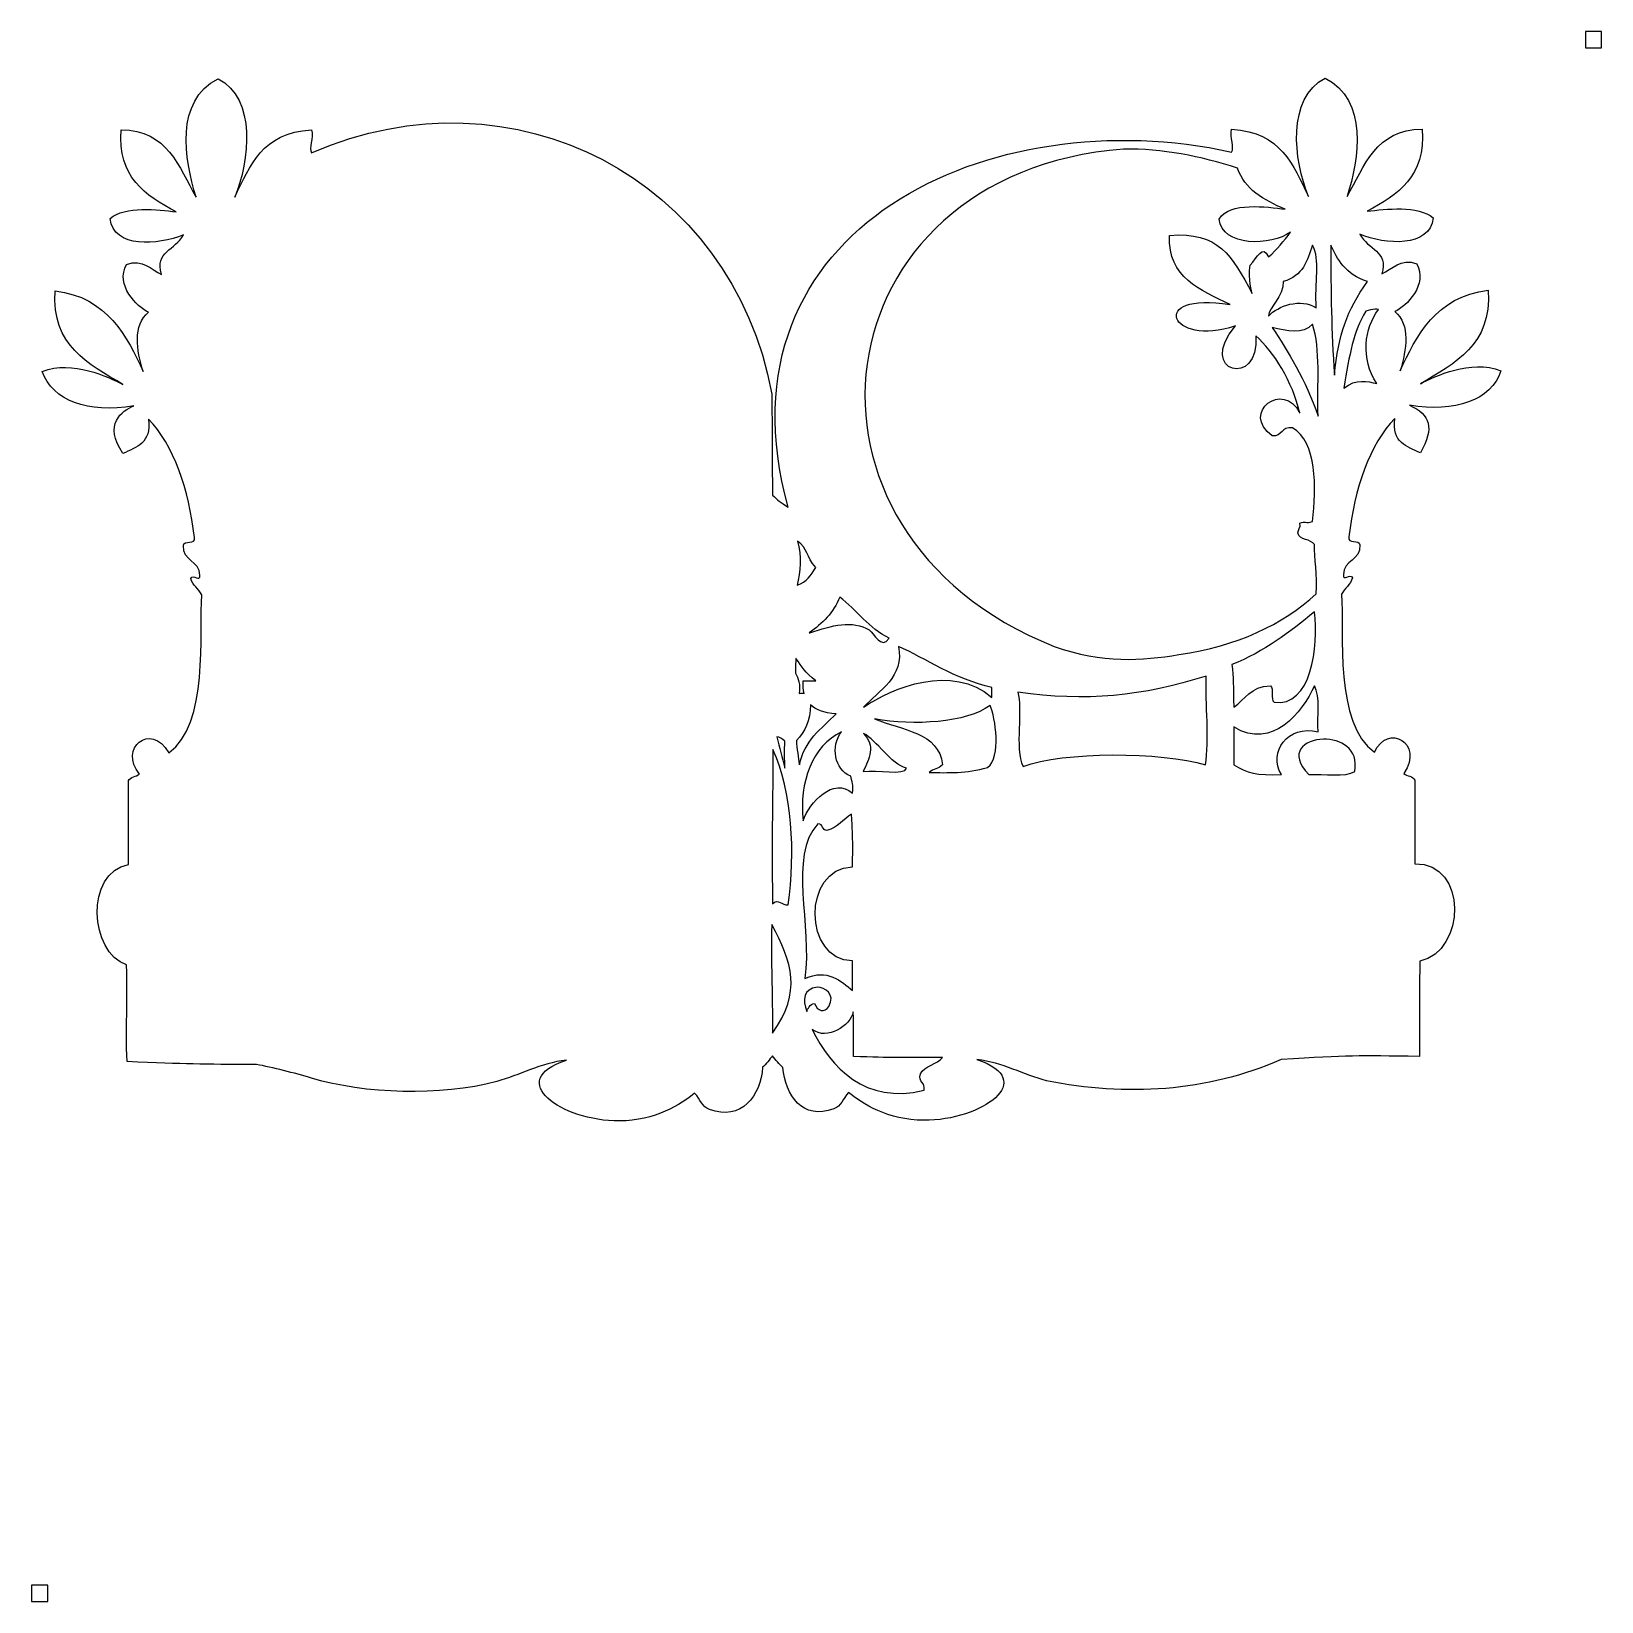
# Model space of a CAD drawing. Header units: centimetres. Extents: x -14.3 to 14.3, y -14.3 to 14.3.
import ezdxf

# ---------------------------------------------------------------- set-up
doc = ezdxf.new("R2010")
doc.units = ezdxf.units.CM
doc.header["$MEASUREMENT"] = 0
doc.layers.add('Layer 1', color=7, linetype='Continuous')

msp = doc.modelspace()

# ---------------------------------------------------------------- linework, layer by layer
at = {"layer": 'Layer 1'}
for points in [[(13.99164, 13.98748), (14.2869, 13.98748), (14.2869, 14.28752), (13.99164, 14.28752), (13.99164, 13.98748)], [(-14.2875, -14.2875), (-13.98984, -14.2875), (-13.98984, -13.98984), (-14.2875, -13.98984), (-14.2875, -14.2875)]]:
    msp.add_lwpolyline(points, close=True, dxfattribs=at)
for points, knots in [([(9.25463, 13.43835), (8.55741, 13.07606), (8.67866, 11.94379), (8.95449, 11.28365), (8.95449, 11.28365), (8.66172, 11.86428), (8.46948, 12.44445), (7.55385, 12.51066), (7.55385, 12.51066), (7.5174, 12.35715), (7.61148, 12.16463), (7.55385, 12.09146), (7.55385, 12.09146), (3.21916, 13.05252), (-1.91624, 10.75326), (-0.51676, 5.62984), (-0.51676, 5.62984), (-0.66106, 5.71502), (-0.70722, 5.75729), (-0.80036, 5.8506), (-0.80036, 5.8506), (-0.81049, 6.63376), (-0.80849, 6.71397), (-0.81111, 7.68615), (-0.81111, 7.68615), (-1.54477, 11.60948), (-5.50364, 13.67746), (-9.18766, 12.08071), (-9.18766, 12.08071), (-9.24528, 12.15389), (-9.15121, 12.34558), (-9.18766, 12.49908), (-9.18766, 12.49908), (-10.10328, 12.43288), (-10.29553, 11.85353), (-10.58829, 11.2729), (-10.58829, 11.2729), (-10.31247, 11.93305), (-10.19121, 13.06449), (-10.88843, 13.42678), (-10.88843, 13.42678), (-11.67926, 13.02293), (-11.50778, 11.96386), (-11.28861, 11.2729), (-11.28861, 11.2729), (-11.61006, 11.8193), (-11.80679, 12.49591), (-12.65535, 12.49908), (-12.65535, 12.49908), (-12.72342, 11.64023), (-12.21332, 11.30019), (-11.6549, 11.00336), (-11.6549, 11.00336), (-11.98715, 11.04449), (-12.58032, 11.11278), (-12.85544, 10.88347), (-12.85544, 10.88347), (-12.79325, 10.33115), (-11.98649, 10.39552), (-11.52178, 10.58499), (-11.52178, 10.58499), (-11.66798, 10.3058), (-12.04532, 10.27876), (-11.92196, 9.86648), (-11.92196, 9.86648), (-12.10328, 9.94549), (-12.26397, 10.1606), (-12.55531, 10.0459), (-12.55531, 10.0459), (-12.76557, 9.67415), (-12.36826, 9.26963), (-12.15512, 9.17856), (-12.15512, 9.17856), (-12.44509, 8.93833), (-12.37172, 8.48525), (-12.25517, 8.10121), (-12.25517, 8.10121), (-12.54397, 8.72826), (-12.90059, 9.44986), (-13.8559, 9.56717), (-13.8559, 9.56717), (-13.9229, 8.56969), (-13.25077, 8.23583), (-12.62228, 7.86226), (-12.62228, 7.86226), (-12.88837, 8.00101), (-13.53727, 8.31191), (-14.08989, 8.10121), (-14.08989, 8.10121), (-13.9067, 7.56262), (-13.25777, 7.33316), (-12.42219, 7.47365), (-12.42219, 7.47365), (-12.64345, 7.38732), (-12.9791, 7.13949), (-12.62228, 6.60549), (-12.62228, 6.60549), (-12.3789, 6.72261), (-12.09993, 6.78826), (-12.15512, 7.23387), (-12.15512, 7.23387), (-11.69955, 6.76508), (-11.42273, 5.95785), (-11.32169, 5.08), (-11.32169, 5.08), (-11.28504, 4.93742), (-11.52034, 5.03876), (-11.52178, 4.93035), (-11.52178, 4.93035), (-11.53772, 4.64679), (-11.22684, 4.65664), (-11.22164, 4.39208), (-11.22164, 4.39208), (-11.21454, 4.2536), (-11.34084, 4.42097), (-11.38866, 4.33173), (-11.38866, 4.33173), (-11.35434, 4.20296), (-11.24016, 4.14651), (-11.18857, 4.03324), (-11.18857, 4.03324), (-11.23602, 3.36565), (-11.0522, 1.65586), (-11.78884, 1.16086), (-11.78884, 1.16086), (-12.11801, 1.72691), (-12.70787, 1.24408), (-12.32214, 0.77225), (-12.32214, 0.77225), (-12.37893, 0.72349), (-12.48945, 0.72267), (-12.52223, 0.65236), (-12.52223, 0.65236), (-12.52223, 0.14378), (-12.52223, -0.36454), (-12.52223, -0.87313), (-12.52223, -0.87313), (-13.31206, -1.02232), (-13.23052, -2.48476), (-12.55531, -2.69875), (-12.55531, -2.69875), (-12.53549, -3.47332), (-12.5736, -3.78792), (-12.54704, -4.45988), (-12.54704, -4.45988), (-11.44681, -4.50871), (-11.21544, -4.51089), (-10.19307, -4.5128), (-10.19307, -4.5128), (-9.90474, -4.56384), (-9.49813, -4.66997), (-9.18766, -4.7625), (-9.18766, -4.7625), (-8.22401, -5.04964), (-6.84745, -5.09906), (-5.81918, -4.82203), (-5.81918, -4.82203), (-5.40542, -4.71056), (-5.02301, -4.48829), (-4.55166, -4.43342), (-4.55166, -4.43342), (-5.68125, -4.80553), (-4.64743, -5.54554), (-3.5851, -5.54054), (-3.5851, -5.54054), (-2.94271, -5.53752), (-2.46072, -5.23823), (-2.21754, -5.03204), (-2.21754, -5.03204), (-2.11036, -5.15626), (-2.0811, -5.28163), (-1.95048, -5.33135), (-1.95048, -5.33135), (-1.36811, -5.5531), (-1.01379, -5.07594), (-0.98144, -4.56241), (-0.98144, -4.56241), (-0.92247, -4.51309), (-0.84902, -4.41757), (-0.80036, -4.35405), (-0.80036, -4.35405), (-0.74886, -4.42245), (-0.67585, -4.51409), (-0.61268, -4.56654), (-0.61268, -4.56654), (-0.57082, -5.07065), (-0.25566, -5.53802), (0.3175, -5.31978), (0.3175, -5.31978), (0.44813, -5.27006), (0.47655, -5.14468), (0.58374, -5.02047), (0.58374, -5.02047), (0.82691, -5.22665), (1.30891, -5.52594), (1.9513, -5.52896), (1.9513, -5.52896), (3.01363, -5.53396), (4.04827, -4.79478), (2.91868, -4.42268), (2.91868, -4.42268), (3.39004, -4.47754), (3.77162, -4.69981), (4.18538, -4.81128), (4.18538, -4.81128), (5.63896, -5.09575), (7.0915, -5.02088), (8.45426, -4.42268), (8.45426, -4.42268), (9.71461, -4.34144), (9.81313, -4.35278), (10.97359, -4.36645), (10.97359, -4.36645), (10.97359, -3.34737), (10.97358, -3.2072), (10.97773, -2.63095), (10.97773, -2.63095), (11.82122, -2.45435), (11.84981, -0.83675), (10.88843, -0.86238), (10.88843, -0.86238), (10.88843, -0.35379), (10.88843, 0.15536), (10.88843, 0.66394), (10.88843, 0.66394), (10.85565, 0.73424), (10.74513, 0.73424), (10.68834, 0.783), (10.68834, 0.783), (11.0606, 1.34127), (10.39313, 1.70181), (10.15504, 1.17243), (10.15504, 1.17243), (9.4184, 1.66744), (9.60222, 3.3764), (9.55477, 4.04399), (9.55477, 4.04399), (9.60636, 4.15726), (9.72054, 4.21454), (9.75486, 4.3433), (9.75486, 4.3433), (9.70703, 4.43254), (9.58073, 4.26435), (9.58784, 4.40283), (9.58784, 4.40283), (9.59304, 4.66739), (9.90392, 4.65837), (9.88798, 4.94192), (9.88798, 4.94192), (9.88654, 5.05034), (9.65123, 4.94899), (9.68788, 5.09158), (9.68788, 5.09158), (9.78893, 5.96942), (10.06657, 6.77665), (10.52215, 7.24545), (10.52215, 7.24545), (10.46696, 6.79984), (10.7451, 6.73419), (10.98848, 6.61706), (10.98848, 6.61706), (11.24507, 7.07445), (11.177, 7.31352), (10.78839, 7.4844), (10.78839, 7.4844), (11.62397, 7.34391), (12.2729, 7.5742), (12.45609, 8.11279), (12.45609, 8.11279), (11.90347, 8.32349), (11.25457, 8.01259), (10.98848, 7.87383), (10.98848, 7.87383), (11.61697, 8.2474), (12.28992, 8.58126), (12.22292, 9.57874), (12.22292, 9.57874), (11.26762, 9.46144), (10.91099, 8.73984), (10.62219, 8.11279), (10.62219, 8.11279), (10.73875, 8.49683), (10.81212, 8.94991), (10.52215, 9.19014), (10.52215, 9.19014), (10.73528, 9.2812), (11.13259, 9.68573), (10.92233, 10.05747), (10.92233, 10.05747), (10.631, 10.17217), (10.46947, 9.95706), (10.28816, 9.87805), (10.28816, 9.87805), (10.41151, 10.29034), (10.03418, 10.31655), (9.88798, 10.59574), (9.88798, 10.59574), (10.35269, 10.40627), (11.16027, 10.34272), (11.22247, 10.89505), (11.22247, 10.89505), (10.94734, 11.12436), (10.35417, 11.05607), (10.02192, 11.01493), (10.02192, 11.01493), (10.58035, 11.31177), (11.09044, 11.65181), (11.02238, 12.51066), (11.02238, 12.51066), (10.17382, 12.50749), (9.97626, 11.83005), (9.65481, 11.28365), (9.65481, 11.28365), (9.87398, 11.97461), (10.04546, 13.03451), (9.25463, 13.43835)], [0, 0, 0, 0, 0.0125, 0.0125, 0.0125, 0.0125, 0.025, 0.025, 0.025, 0.025, 0.0375, 0.0375, 0.0375, 0.0375, 0.05, 0.05, 0.05, 0.05, 0.0625, 0.0625, 0.0625, 0.0625, 0.075, 0.075, 0.075, 0.075, 0.0875, 0.0875, 0.0875, 0.0875, 0.1, 0.1, 0.1, 0.1, 0.1125, 0.1125, 0.1125, 0.1125, 0.125, 0.125, 0.125, 0.125, 0.1375, 0.1375, 0.1375, 0.1375, 0.15, 0.15, 0.15, 0.15, 0.1625, 0.1625, 0.1625, 0.1625, 0.175, 0.175, 0.175, 0.175, 0.1875, 0.1875, 0.1875, 0.1875, 0.2, 0.2, 0.2, 0.2, 0.2125, 0.2125, 0.2125, 0.2125, 0.225, 0.225, 0.225, 0.225, 0.2375, 0.2375, 0.2375, 0.2375, 0.25, 0.25, 0.25, 0.25, 0.2625, 0.2625, 0.2625, 0.2625, 0.275, 0.275, 0.275, 0.275, 0.2875, 0.2875, 0.2875, 0.2875, 0.3, 0.3, 0.3, 0.3, 0.3125, 0.3125, 0.3125, 0.3125, 0.325, 0.325, 0.325, 0.325, 0.3375, 0.3375, 0.3375, 0.3375, 0.35, 0.35, 0.35, 0.35, 0.3625, 0.3625, 0.3625, 0.3625, 0.375, 0.375, 0.375, 0.375, 0.3875, 0.3875, 0.3875, 0.3875, 0.4, 0.4, 0.4, 0.4, 0.4125, 0.4125, 0.4125, 0.4125, 0.425, 0.425, 0.425, 0.425, 0.4375, 0.4375, 0.4375, 0.4375, 0.45, 0.45, 0.45, 0.45, 0.4625, 0.4625, 0.4625, 0.4625, 0.475, 0.475, 0.475, 0.475, 0.4875, 0.4875, 0.4875, 0.4875, 0.5, 0.5, 0.5, 0.5, 0.5125, 0.5125, 0.5125, 0.5125, 0.525, 0.525, 0.525, 0.525, 0.5375, 0.5375, 0.5375, 0.5375, 0.55, 0.55, 0.55, 0.55, 0.5625, 0.5625, 0.5625, 0.5625, 0.575, 0.575, 0.575, 0.575, 0.5875, 0.5875, 0.5875, 0.5875, 0.6, 0.6, 0.6, 0.6, 0.6125, 0.6125, 0.6125, 0.6125, 0.625, 0.625, 0.625, 0.625, 0.6375, 0.6375, 0.6375, 0.6375, 0.65, 0.65, 0.65, 0.65, 0.6625, 0.6625, 0.6625, 0.6625, 0.675, 0.675, 0.675, 0.675, 0.6875, 0.6875, 0.6875, 0.6875, 0.7, 0.7, 0.7, 0.7, 0.7125, 0.7125, 0.7125, 0.7125, 0.725, 0.725, 0.725, 0.725, 0.7375, 0.7375, 0.7375, 0.7375, 0.75, 0.75, 0.75, 0.75, 0.7625, 0.7625, 0.7625, 0.7625, 0.775, 0.775, 0.775, 0.775, 0.7875, 0.7875, 0.7875, 0.7875, 0.8, 0.8, 0.8, 0.8, 0.8125, 0.8125, 0.8125, 0.8125, 0.825, 0.825, 0.825, 0.825, 0.8375, 0.8375, 0.8375, 0.8375, 0.85, 0.85, 0.85, 0.85, 0.8625, 0.8625, 0.8625, 0.8625, 0.875, 0.875, 0.875, 0.875, 0.8875, 0.8875, 0.8875, 0.8875, 0.9, 0.9, 0.9, 0.9, 0.9125, 0.9125, 0.9125, 0.9125, 0.925, 0.925, 0.925, 0.925, 0.9375, 0.9375, 0.9375, 0.9375, 0.95, 0.95, 0.95, 0.95, 0.9625, 0.9625, 0.9625, 0.9625, 0.975, 0.975, 0.975, 0.975, 1, 1, 1, 1]), ([(5.58932, 12.14603), (6.29538, 12.15408), (6.9891, 12.01608), (7.65969, 11.80124), (7.65969, 11.80124), (7.79101, 11.41047), (8.14071, 11.215), (8.52702, 11.05297), (8.52702, 11.05297), (8.19934, 11.09171), (7.51313, 11.19165), (7.32648, 10.87355), (7.32648, 10.87355), (7.37206, 10.36499), (8.27998, 10.37761), (8.62707, 10.6346), (8.62707, 10.6346), (8.50992, 10.47044), (8.37889, 10.31852), (8.22689, 10.18563), (8.22689, 10.18563), (8.11297, 10.4194), (8.02317, 10.16629), (7.89368, 10.03598), (7.89368, 10.03598), (7.84826, 9.77374), (7.92548, 9.53589), (7.92592, 9.51756), (7.92592, 9.51756), (7.56414, 10.2088), (7.3131, 10.64966), (6.42607, 10.57424), (6.42607, 10.57424), (6.38805, 9.79222), (6.98919, 9.58413), (7.52657, 9.31829), (7.52657, 9.31829), (6.00792, 9.56516), (6.42467, 8.51759), (7.62661, 8.92886), (7.62661, 8.92886), (6.89774, 8.07151), (8.07695, 7.78789), (7.99372, 8.74944), (7.99372, 8.74944), (8.32261, 8.45605), (8.66236, 7.91299), (8.79409, 7.34301), (8.79409, 7.34301), (8.49575, 7.94476), (7.70739, 7.35239), (8.29386, 6.92464), (8.29386, 6.92464), (8.48251, 6.91495), (8.45651, 7.09742), (8.66014, 7.0743), (8.66014, 7.0743), (9.11125, 6.81872), (9.09558, 5.99113), (9.02725, 5.36856), (9.02725, 5.36856), (8.89833, 5.32772), (8.896, 5.38173), (8.79409, 5.3388), (8.79409, 5.3388), (8.8182, 5.24737), (8.75945, 5.22986), (8.76019, 5.15938), (8.76019, 5.15938), (8.78774, 5.02454), (8.99743, 5.05334), (9.06033, 4.95019), (9.06033, 4.95019), (9.06543, 4.70284), (9.10973, 4.39765), (9.09423, 4.05226), (9.09423, 4.05226), (8.47671, 3.48932), (7.66565, 3.1007), (6.59309, 2.94597), (6.59309, 2.94597), (5.92391, 2.83478), (5.20687, 2.78302), (4.32511, 3.0948), (4.32511, 3.0948), (-0.85753, 5.16252), (0.01016, 11.70901), (5.58932, 12.14603)], [0, 0, 0, 0, 0.04347826, 0.04347826, 0.04347826, 0.04347826, 0.08695652, 0.08695652, 0.08695652, 0.08695652, 0.13043478, 0.13043478, 0.13043478, 0.13043478, 0.17391304, 0.17391304, 0.17391304, 0.17391304, 0.2173913, 0.2173913, 0.2173913, 0.2173913, 0.26086957, 0.26086957, 0.26086957, 0.26086957, 0.30434783, 0.30434783, 0.30434783, 0.30434783, 0.34782609, 0.34782609, 0.34782609, 0.34782609, 0.39130435, 0.39130435, 0.39130435, 0.39130435, 0.43478261, 0.43478261, 0.43478261, 0.43478261, 0.47826087, 0.47826087, 0.47826087, 0.47826087, 0.52173913, 0.52173913, 0.52173913, 0.52173913, 0.56521739, 0.56521739, 0.56521739, 0.56521739, 0.60869565, 0.60869565, 0.60869565, 0.60869565, 0.65217391, 0.65217391, 0.65217391, 0.65217391, 0.69565217, 0.69565217, 0.69565217, 0.69565217, 0.73913043, 0.73913043, 0.73913043, 0.73913043, 0.7826087, 0.7826087, 0.7826087, 0.7826087, 0.82608696, 0.82608696, 0.82608696, 0.82608696, 0.86956522, 0.86956522, 0.86956522, 0.86956522, 0.91304348, 0.91304348, 0.91304348, 0.91304348, 1, 1, 1, 1]), ([(9.02725, 10.39482), (9.17249, 10.14756), (9.06234, 9.69828), (9.09423, 9.25794), (9.09423, 9.25794), (8.80926, 9.44088), (8.39306, 9.29296), (8.22689, 9.10828), (8.22689, 9.10828), (8.23002, 9.2754), (8.50316, 9.45883), (8.49395, 9.73667), (8.49395, 9.73667), (8.85979, 9.83542), (8.92554, 10.1189), (9.02725, 10.39482)], [0, 0, 0, 0, 0.2, 0.2, 0.2, 0.2, 0.4, 0.4, 0.4, 0.4, 0.6, 0.6, 0.6, 0.6, 1, 1, 1, 1]), ([(9.36046, 10.39482), (9.47418, 10.1501), (9.62135, 9.859), (10.02771, 9.73667), (10.02771, 9.73667), (9.6503, 9.19912), (9.49613, 8.78688), (9.42743, 8.03176), (9.42743, 8.03176), (9.36714, 8.84651), (9.35919, 9.52484), (9.36046, 10.39482)], [0, 0, 0, 0, 0.25, 0.25, 0.25, 0.25, 0.5, 0.5, 0.5, 0.5, 1, 1, 1, 1]), ([(10.16827, 9.2323), (10.18785, 9.23331), (10.20784, 9.23208), (10.2278, 9.22817), (10.2278, 9.22817), (9.96858, 8.89149), (9.89689, 8.32562), (10.19473, 7.8821), (10.19473, 7.8821), (10.02688, 7.91259), (9.82186, 7.9801), (9.59445, 7.79198), (9.59445, 7.79198), (9.7048, 8.42753), (9.7651, 8.81077), (9.99464, 9.1984), (9.99464, 9.1984), (10.05271, 9.20863), (10.10954, 9.22928), (10.16827, 9.2323)], [0, 0, 0, 0, 0.16666667, 0.16666667, 0.16666667, 0.16666667, 0.33333333, 0.33333333, 0.33333333, 0.33333333, 0.5, 0.5, 0.5, 0.5, 0.66666667, 0.66666667, 0.66666667, 0.66666667, 1, 1, 1, 1]), ([(9.02725, 8.95863), (9.17675, 8.5044), (9.10816, 7.85465), (9.1273, 7.28348), (9.1273, 7.28348), (8.90093, 7.957), (8.57106, 8.46865), (8.29386, 8.8991), (8.29386, 8.8991), (8.54754, 8.83307), (8.85831, 8.76728), (9.02725, 8.95863)], [0, 0, 0, 0, 0.25, 0.25, 0.25, 0.25, 0.5, 0.5, 0.5, 0.5, 1, 1, 1, 1]), ([(-0.34396, 5.00972), (-0.15637, 4.88141), (-0.19784, 4.73469), (-0.00992, 4.53099), (-0.00992, 4.53099), (-0.11421, 4.38287), (-0.17068, 4.2712), (-0.35057, 4.20688), (-0.35057, 4.20688), (-0.30059, 4.46231), (-0.26574, 4.73111), (-0.34396, 5.00972)], [0, 0, 0, 0, 0.25, 0.25, 0.25, 0.25, 0.5, 0.5, 0.5, 0.5, 1, 1, 1, 1]), ([(0.42333, 3.99273), (0.73654, 3.75516), (0.94774, 3.42569), (1.32374, 3.24445), (1.32374, 3.24445), (1.17357, 3.02983), (1.05138, 3.33556), (0.95663, 3.39411), (0.95663, 3.39411), (0.65534, 3.58029), (0.2839, 3.47956), (-0.12402, 3.34119), (-0.12402, 3.34119), (-0.12433, 3.34109), (-0.12454, 3.3413), (-0.12485, 3.34119), (-0.12485, 3.34119), (-0.12725, 3.34178), (-0.12988, 3.34228), (-0.13229, 3.34285), (-0.13229, 3.34285), (0.10403, 3.51349), (0.31358, 3.70854), (0.42333, 3.99273)], [0, 0, 0, 0, 0.14285714, 0.14285714, 0.14285714, 0.14285714, 0.28571429, 0.28571429, 0.28571429, 0.28571429, 0.42857143, 0.42857143, 0.42857143, 0.42857143, 0.57142857, 0.57142857, 0.57142857, 0.57142857, 0.71428571, 0.71428571, 0.71428571, 0.71428571, 1, 1, 1, 1]), ([(9.06033, 3.72318), (9.14593, 3.10358), (9.00064, 1.98076), (8.32693, 2.07781), (8.32693, 2.07781), (8.25427, 2.13228), (8.33263, 2.32264), (8.25996, 2.37712), (8.25996, 2.37712), (7.89853, 2.37227), (7.80064, 2.13181), (7.59354, 1.98851), (7.59354, 1.98851), (7.58537, 2.3884), (7.58689, 2.52091), (7.55964, 2.76572), (7.55964, 2.76572), (8.15505, 2.99943), (8.61018, 3.35913), (9.06033, 3.72318)], [0, 0, 0, 0, 0.16666667, 0.16666667, 0.16666667, 0.16666667, 0.33333333, 0.33333333, 0.33333333, 0.33333333, 0.5, 0.5, 0.5, 0.5, 0.66666667, 0.66666667, 0.66666667, 0.66666667, 1, 1, 1, 1]), ([(-0.37703, 2.87404), (-0.37387, 2.87354), (-0.3711, 2.87204), (-0.36794, 2.87156), (-0.36794, 2.87156), (-0.26149, 2.71464), (-0.2152, 2.6284), (-0.00992, 2.46724), (-0.00992, 2.46724), (-0.08773, 2.46724), (-0.16611, 2.46724), (-0.24391, 2.46724), (-0.24391, 2.46724), (-0.24854, 2.38406), (-0.24274, 2.30775), (-0.22572, 2.23986), (-0.22572, 2.23986), (-0.24835, 2.24578), (-0.27746, 2.24717), (-0.31667, 2.23821), (-0.31667, 2.23821), (-0.29379, 2.40271), (-0.32534, 2.51761), (-0.3853, 2.6078), (-0.3853, 2.6078), (-0.38267, 2.70342), (-0.37922, 2.80206), (-0.37703, 2.87404)], [0, 0, 0, 0, 0.125, 0.125, 0.125, 0.125, 0.25, 0.25, 0.25, 0.25, 0.375, 0.375, 0.375, 0.375, 0.5, 0.5, 0.5, 0.5, 0.625, 0.625, 0.625, 0.625, 0.75, 0.75, 0.75, 0.75, 1, 1, 1, 1]), ([(1.49076, 3.0948), (1.98425, 2.87626), (2.52023, 2.49954), (3.19154, 2.34735), (3.19154, 2.34735), (3.19154, 2.28752), (3.19154, 2.22776), (3.19154, 2.16793), (3.19154, 2.16793), (2.46717, 2.79166), (1.37746, 2.347), (0.85659, 1.98851), (0.85659, 1.98851), (1.13191, 2.28567), (1.60365, 2.54702), (1.49076, 3.0948)], [0, 0, 0, 0, 0.2, 0.2, 0.2, 0.2, 0.4, 0.4, 0.4, 0.4, 0.6, 0.6, 0.6, 0.6, 1, 1, 1, 1]), ([(7.09331, 2.55654), (7.07314, 2.05606), (7.15346, 1.38888), (7.07843, 0.93762), (7.07843, 0.93762), (6.28326, 1.18428), (4.48033, 1.18455), (3.75791, 0.91116), (3.75791, 0.91116), (3.59994, 1.23037), (3.76055, 1.98222), (3.66254, 2.2602), (3.66254, 2.2602), (4.89901, 2.08565), (5.93282, 2.18841), (7.09331, 2.55654)], [0, 0, 0, 0, 0.2, 0.2, 0.2, 0.2, 0.4, 0.4, 0.4, 0.4, 0.6, 0.6, 0.6, 0.6, 1, 1, 1, 1]), ([(9.06033, 2.37712), (9.17538, 2.18116), (9.10992, 1.82312), (9.1273, 1.53954), (9.1273, 1.53954), (8.57304, 1.67743), (8.21687, 1.1687), (8.46005, 0.7615), (8.46005, 0.7615), (8.01345, 0.74646), (7.82888, 0.78829), (7.59354, 0.94092), (7.59354, 0.94092), (7.59354, 1.1703), (7.59354, 1.4003), (7.59354, 1.62967), (7.59354, 1.62967), (8.302, 1.19345), (8.84369, 1.90587), (9.06033, 2.37712)], [0, 0, 0, 0, 0.16666667, 0.16666667, 0.16666667, 0.16666667, 0.33333333, 0.33333333, 0.33333333, 0.33333333, 0.5, 0.5, 0.5, 0.5, 0.66666667, 0.66666667, 0.66666667, 0.66666667, 1, 1, 1, 1]), ([(-0.11245, 2.03398), (-0.01769, 1.94083), (0.13295, 1.88388), (0.35636, 1.86862), (0.35636, 1.86862), (0.09134, 1.59778), (-0.22949, 1.37723), (-0.31006, 0.94092), (-0.31006, 0.94092), (-0.33551, 1.07798), (-0.35367, 1.22827), (-0.36628, 1.3841), (-0.36628, 1.3841), (-0.21102, 1.53743), (-0.11331, 1.74216), (-0.11245, 2.03398)], [0, 0, 0, 0, 0.2, 0.2, 0.2, 0.2, 0.4, 0.4, 0.4, 0.4, 0.6, 0.6, 0.6, 0.6, 1, 1, 1, 1]), ([(3.15764, 2.01827), (3.25632, 1.80763), (3.3676, 1.07717), (3.11382, 0.89297), (3.11382, 0.89297), (2.72069, 0.78078), (2.40294, 0.79871), (2.04721, 0.79871), (2.04721, 0.79871), (2.12932, 0.87464), (2.21969, 0.85545), (2.29113, 0.94092), (2.29113, 0.94092), (2.23473, 1.53854), (1.54504, 1.56839), (1.05668, 1.7785), (1.05668, 1.7785), (1.7648, 1.64444), (2.73421, 1.70696), (3.15764, 2.01827)], [0, 0, 0, 0, 0.16666667, 0.16666667, 0.16666667, 0.16666667, 0.33333333, 0.33333333, 0.33333333, 0.33333333, 0.5, 0.5, 0.5, 0.5, 0.66666667, 0.66666667, 0.66666667, 0.66666667, 1, 1, 1, 1]), ([(-0.7243, 1.44694), (-0.67929, 1.44843), (-0.61989, 1.41859), (-0.57878, 1.36922), (-0.57878, 1.36922), (-0.58024, 1.20435), (-0.58176, 1.03986), (-0.57712, 0.88139), (-0.57712, 0.88139), (-0.6269, 1.06952), (-0.67101, 1.26197), (-0.7243, 1.44694)], [0, 0, 0, 0, 0.25, 0.25, 0.25, 0.25, 0.5, 0.5, 0.5, 0.5, 1, 1, 1, 1]), ([(0.45641, 1.53954), (0.24981, 1.28208), (0.32775, 0.85389), (0.62342, 0.73174), (0.62342, 0.73174), (0.66771, 0.54447), (0.66605, 0.59467), (0.65484, 0.42581), (0.65484, 0.42581), (0.31138, 0.73369), (-0.12562, 0.25448), (-0.24391, -0.07607), (-0.24391, -0.07607), (-0.32188, 0.62219), (-0.07607, 1.2892), (0.45641, 1.53954)], [0, 0, 0, 0, 0.2, 0.2, 0.2, 0.2, 0.4, 0.4, 0.4, 0.4, 0.6, 0.6, 0.6, 0.6, 1, 1, 1, 1]), ([(0.85659, 1.50978), (1.09113, 1.39083), (1.35443, 0.95151), (1.63876, 0.87726), (1.63876, 0.87726), (1.60258, 0.74488), (1.10142, 0.85237), (0.84667, 0.81773), (0.84667, 0.81773), (0.96068, 1.05126), (1.07816, 1.29106), (0.85659, 1.50978)], [0, 0, 0, 0, 0.25, 0.25, 0.25, 0.25, 0.5, 0.5, 0.5, 0.5, 1, 1, 1, 1]), ([(-0.79458, 1.21874), (-0.43297, 0.44533), (-0.38559, -0.64395), (-0.51676, -1.60982), (-0.51676, -1.60982), (-0.63261, -1.62176), (-0.69385, -1.4802), (-0.80036, -1.59081), (-0.80036, -1.59081), (-0.81675, -0.0517), (-0.79819, -0.20679), (-0.79458, 1.21874)], [0, 0, 0, 0, 0.25, 0.25, 0.25, 0.25, 0.5, 0.5, 0.5, 0.5, 1, 1, 1, 1]), ([(9.22404, 1.40808), (9.53138, 1.41406), (9.87177, 1.23693), (9.79454, 0.82186), (9.79454, 0.82186), (9.62907, 0.70106), (9.23084, 0.78804), (8.96028, 0.7615), (8.96028, 0.7615), (8.56922, 1.15879), (8.87572, 1.4013), (9.22404, 1.40808)], [0, 0, 0, 0, 0.25, 0.25, 0.25, 0.25, 0.5, 0.5, 0.5, 0.5, 1, 1, 1, 1]), ([(0.63665, 0.04382), (0.66493, -0.52159), (0.66122, -0.40396), (0.65484, -0.91695), (0.65484, -0.91695), (-0.26477, -0.94307), (-0.23877, -2.62138), (0.65484, -2.62682), (0.65484, -2.62682), (0.65484, -2.83623), (0.65484, -2.95979), (0.65484, -3.16921), (0.65484, -3.16921), (0.44992, -2.99106), (0.19697, -2.76343), (-0.21001, -2.94762), (-0.21001, -2.94762), (-0.07775, -1.99549), (-0.51887, -0.71437), (0.02315, -0.1356), (0.02315, -0.1356), (0.132, -0.12767), (0.09412, -0.2519), (0.19017, -0.25549), (0.19017, -0.25549), (0.38539, -0.20128), (0.48859, -0.05272), (0.63665, 0.04382)], [0, 0, 0, 0, 0.125, 0.125, 0.125, 0.125, 0.25, 0.25, 0.25, 0.25, 0.375, 0.375, 0.375, 0.375, 0.5, 0.5, 0.5, 0.5, 0.625, 0.625, 0.625, 0.625, 0.75, 0.75, 0.75, 0.75, 1, 1, 1, 1]), ([(-0.81442, -1.96536), (-0.44412, -2.65178), (-0.26342, -3.19052), (-0.80036, -3.94395), (-0.80036, -3.94395), (-0.80703, -2.79512), (-0.8288, -2.74688), (-0.81442, -1.96536)], [0, 0, 0, 0, 0.33333333, 0.33333333, 0.33333333, 0.33333333, 1, 1, 1, 1]), ([(0.01571, -3.10472), (0.14662, -3.10755), (0.35475, -3.23483), (0.22324, -3.45695), (0.22324, -3.45695), (0.14819, -3.58186), (0.00801, -3.54033), (-0.0339, -3.40072), (-0.0339, -3.40072), (-0.12158, -3.41056), (-0.16328, -3.50713), (-0.17694, -3.54624), (-0.17694, -3.54624), (-0.25495, -3.33394), (-0.24465, -3.13852), (0.01571, -3.10472)], [0, 0, 0, 0, 0.2, 0.2, 0.2, 0.2, 0.4, 0.4, 0.4, 0.4, 0.6, 0.6, 0.6, 0.6, 1, 1, 1, 1]), ([(0.66807, -3.55286), (0.67464, -3.89683), (0.67595, -3.99783), (0.67469, -4.36728), (0.67469, -4.36728), (1.38449, -4.39666), (1.54536, -4.38477), (2.29113, -4.38382), (2.29113, -4.38382), (2.19838, -4.52002), (1.96358, -4.5289), (1.89094, -4.68313), (1.89094, -4.68313), (1.84752, -4.84174), (1.987, -4.83596), (1.95709, -4.98243), (1.95709, -4.98243), (0.88216, -5.24782), (0.25896, -4.56304), (-0.07689, -3.87532), (-0.07689, -3.87532), (0.19353, -4.08719), (0.61708, -3.80844), (0.66807, -3.55286)], [0, 0, 0, 0, 0.14285714, 0.14285714, 0.14285714, 0.14285714, 0.28571429, 0.28571429, 0.28571429, 0.28571429, 0.42857143, 0.42857143, 0.42857143, 0.42857143, 0.57142857, 0.57142857, 0.57142857, 0.57142857, 0.71428571, 0.71428571, 0.71428571, 0.71428571, 1, 1, 1, 1])]:
    msp.add_open_spline(points, degree=3, knots=knots, dxfattribs=at)

doc.saveas('drawing.dxf')
